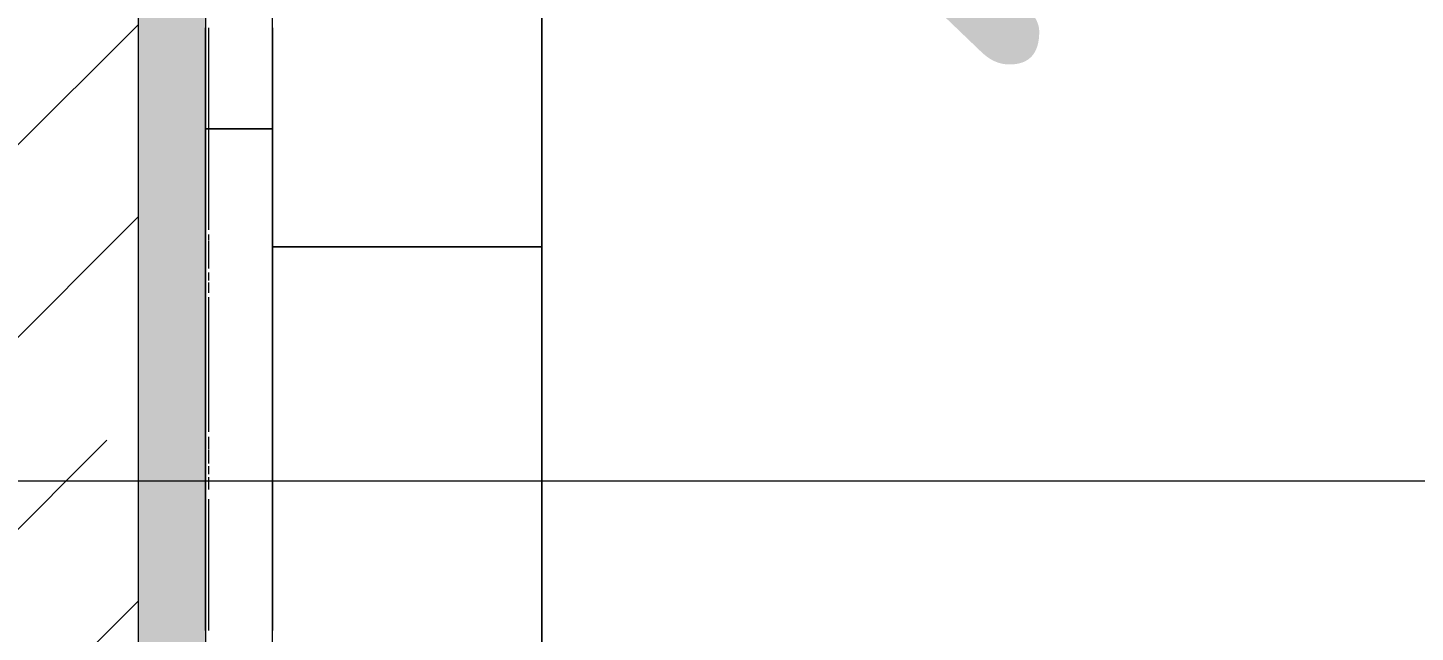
# Model space of a CAD drawing. Header units: millimetres. Extents: x 81494 to 296443, y -8553 to 29000.
# Drawn here: x 100767.2 to 101179.4, y 18105 to 18284.5 of the extents above; entities that cross this region are included whole.
import ezdxf

# ---------------------------------------------------------------- set-up
doc = ezdxf.new("R2010")
doc.units = ezdxf.units.MM
doc.linetypes.add('Осевая', pattern=[3175, 635, -476.25, 1587.5, -476.25])
for name, color, linetype, lineweight in [('A-ANNO-DIMS', 7, 'Continuous', 9), ('A-ANNO-DIMS-100', 7, 'Continuous', 9), ('A-WALL', 7, 'Continuous', 9), ('I-WALL', 7, 'Continuous', 9), ('Оси-2', 7, 'Осевая', 9)]:
    doc.layers.add(name, color=color, linetype=linetype, lineweight=lineweight)
for name, color, linetype, lineweight, true_color in [('A-WALL-1', 9, 'Continuous', 9, 0x808080), ('A-WALL-FNSH-1', 9, 'Continuous', 9, 0x808080), ('I-FURN-1', 9, 'Continuous', 9, 0x808080)]:
    doc.layers.add(name, color=color, linetype=linetype, lineweight=lineweight, true_color=true_color)
doc.styles.add('ISOCPEUR_1', font='isocpeur.ttf', dxfattribs={"width": 0.9, "height": 200})
doc.dimstyles.new('ISO-2_0_0_9К_Средний_округл2', dxfattribs={"dimscale": 304.8, "dimtxt": 199.196235, "dimasz": 0.492126, "dimexe": 0.393701, "dimexo": 0, "dimgap": 0, "dimtad": 1, "dimdec": 0, "dimrnd": 10, "dimzin": 0, "dimdsep": 46, "dimtxsty": 'ISOCPEUR_1', "dimblk1": 'OBLIQUE', "dimblk2": 'OBLIQUE', "dimsah": 1, "dimcen": 0.09, "dimdle": 0.393701, "dimazin": 0, "dimtfac": 1, "dimtdec": 4, "dimtix": 1, "dimtmove": 0, "dimatfit": 3, "dimfxl": 1, "dimtvp": 1, "dimtolj": 1, "dimtzin": 0, "dimarcsym": 2})

# ---------------------------------------------------------------- blocks, each defined once
blk = doc.blocks.new('Бизиборд лего - бизиборд 1_21б-32328682-План расстановки мебели и оборудования 1 этажа в осях 23_1-33')
at = {"layer": 'I-FURN-1'}
for p, q in [((1035, 100), (935, 100)), ((935, 100), (1035, 100)), ((1245, 100), (935, 100)), ((935, 100), (1245, 100)), ((1035, 20), (1035, 100)), ((1035, 100), (1035, 20)), ((1000, 20), (500, 20)), ((970, 20), (1030, 20)), ((1030, 20), (970, 20)), ((970, 20), (1030, 20)), ((1030, 20), (970, 20)), ((970, 20), (1000, 20)), ((1500, 20), (1000, 20)), ((1000, 20), (1000, 0)), ((1000, 0), (1000, 20)), ((1000, 20), (1030, 20)), ((1000, 0), (1000, 20)), ((1000, 20), (1000, 0)), ((1030, 20), (1035, 20)), ((1035, 20), (1030, 20)), ((1030, 20), (1035, 20)), ((1035, 20), (1030, 20)), ((1030, 20), (1030.34, 20)), ((1035, 20), (1030, 20)), ((1030, 20), (1035, 20)), ((1032.93, 20), (1030, 20)), ((1030, 20), (1035, 20)), ((1032.93, 20), (1030, 20)), ((1030, 20), (1035, 20)), ((1035, 20), (1030, 20)), ((1030, 20), (1049.66, 20)), ((1049.66, 20), (1030, 20)), ((1030, 20), (1049.66, 20)), ((1049.66, 20), (1030, 20)), ((1030, 20), (1030.34, 20)), ((1030.34, 20), (1030, 20)), ((1030, 20), (1045, 20)), ((1049.66, 20), (1030, 20)), ((1030, 20), (1049.66, 20)), ((1049.66, 20), (1030, 20)), ((1030, 20), (1049.66, 20)), ((1049.66, 20), (1030, 20)), ((1030, 20), (1042.59, 20)), ((1049.66, 20), (1030, 20)), ((1030, 20), (1030.34, 20)), ((1035, 20), (1030, 20)), ((1030, 20), (1042.59, 20)), ((1040, 20), (1030, 20)), ((1030, 20), (1049.66, 20)), ((1049.66, 20), (1030, 20)), ((1030, 20), (1049.66, 20)), ((1049.66, 20), (1030, 20)), ((1030, 20), (1049.66, 20)), ((1049.66, 20), (1030, 20)), ((1030, 20), (1031.34, 20)), ((1030.34, 20), (1030, 20)), ((1030, 20), (1049.66, 20)), ((1049.66, 20), (1030, 20)), ((1030, 20), (1035, 20)), ((1035, 20), (1030, 20)), ((1030, 20), (1049.66, 20)), ((1049.66, 20), (1030, 20)), ((1030, 20), (1030.34, 20)), ((1037.41, 20), (1030, 20)), ((1030, 20), (1031.34, 20)), ((1032.93, 20), (1030, 20)), ((1030, 20), (1049.66, 20)), ((1040, 20), (1030, 20)), ((1030, 20), (1047.07, 20)), ((1030.34, 20), (1030, 20)), ((1030, 20), (1050, 20)), ((1050, 20), (1030, 20)), ((1030.34, 20), (1035, 20)), ((1030.34, 20), (1032.93, 20)), ((1031.34, 20), (1030.34, 20)), ((1030.34, 20), (1037.41, 20)), ((1031.34, 20), (1030.34, 20)), ((1030.34, 20), (1031.34, 20)), ((1031.34, 20), (1030.34, 20)), ((1031.34, 20), (1032.93, 20)), ((1032.93, 20), (1031.34, 20)), ((1031.34, 20), (1032.93, 20)), ((1032.93, 20), (1031.34, 20)), ((1031.34, 20), (1032.93, 20)), ((1032.93, 20), (1031.34, 20)), ((1031.34, 20), (1032.93, 20)), ((1032.93, 20), (1031.34, 20)), ((1031.34, 20), (1049.66, 20)), ((1031.34, 20), (1042.59, 20)), ((1032.93, 20), (1031.34, 20)), ((1035, 20), (1032.93, 20)), ((1035, 20), (1032.93, 20)), ((1032.93, 20), (1045, 20)), ((1035, 20), (1032.93, 20)), ((1032.93, 20), (1037.41, 20)), ((1035, 20), (1032.93, 20)), ((1035, 20), (1032.93, 20)), ((1035, 20), (1032.93, 20)), ((1033.19, 20), (1035, 20)), ((1035, 20), (1033.19, 20)), ((1033.19, 20), (1041.46, 20)), ((1041.46, 20), (1033.19, 20)), ((1033.19, 20), (1035, 20)), ((1035, 20), (1041.46, 20)), ((1035, 20), (1049.66, 20)), ((1049.66, 20), (1035, 20)), ((1035, 20), (1049.66, 20)), ((1037.41, 20), (1035, 20)), ((1035, 20), (1049.66, 20)), ((1049.66, 20), (1035, 20)), ((1035, 20), (1049.66, 20)), ((1049.66, 20), (1035, 20)), ((1035, 20), (1040, 20)), ((1049.66, 20), (1035, 20)), ((1035, 20), (1049.66, 20)), ((1049.66, 20), (1035, 20)), ((1037.41, 20), (1035, 20)), ((1047.07, 20), (1035, 20)), ((1040, 20), (1035, 20)), ((1035, 20), (1045, 20)), ((1045, 20), (1035, 20)), ((1049.66, 20), (1035, 20)), ((1037.41, 20), (1035, 20)), ((1048.66, 20), (1037.41, 20)), ((1040, 20), (1037.41, 20)), ((1037.41, 20), (1040, 20)), ((1037.41, 20), (1040, 20)), ((1049.66, 20), (1037.41, 20)), ((1040, 20), (1037.41, 20)), ((1040, 20), (1049.66, 20)), ((1042.59, 20), (1040, 20)), ((1040, 20), (1042.59, 20)), ((1049.66, 20), (1040, 20)), ((1040, 20), (1042.59, 20)), ((1045, 20), (1040, 20)), ((1042.59, 20), (1040, 20)), ((1042.59, 20), (1040, 20)), ((1042.59, 20), (1045, 20)), ((1045, 20), (1042.59, 20)), ((1042.59, 20), (1045, 20)), ((1047.07, 20), (1042.59, 20)), ((1042.59, 20), (1049.66, 20)), ((1042.59, 20), (1045, 20)), ((1042.59, 20), (1049.66, 20)), ((1042.59, 20), (1047.07, 20)), ((1042.59, 20), (1048.66, 20)), ((1045, 20), (1042.59, 20)), ((1045, 20), (1042.59, 20)), ((1045, 20), (1049.66, 20)), ((1045, 20), (1048.66, 20)), ((1045, 20), (1049.66, 20)), ((1047.07, 20), (1045, 20)), ((1045, 20), (1049.66, 20)), ((1049.66, 20), (1045, 20)), ((1047.07, 20), (1045, 20)), ((1047.07, 20), (1045, 20)), ((1045.59, 20), (1048.66, 20)), ((1048.66, 20), (1045.59, 20)), ((1045.59, 20), (1048.66, 20)), ((1049.66, 20), (1047.07, 20)), ((1049.66, 20), (1047.07, 20)), ((1047.07, 20), (1049.66, 20)), ((1048.66, 20), (1047.07, 20)), ((1048.66, 20), (1047.07, 20)), ((1047.07, 20), (1048.66, 20)), ((1048.66, 20), (1047.07, 20)), ((1049.66, 20), (1048.66, 20)), ((1048.66, 20), (1049.66, 20)), ((1049.66, 20), (1048.66, 20)), ((1048.66, 20), (1049.66, 20)), ((1049.66, 20), (1048.66, 20)), ((1048.66, 20), (1049.66, 20)), ((1049.66, 20), (1048.66, 20)), ((1049.66, 20), (1049.78, 20)), ((1049.78, 20), (1049.66, 20)), ((1049.66, 20), (1049.78, 20)), ((1049.78, 20), (1049.66, 20)), ((1049.66, 20), (1049.78, 20)), ((1049.78, 20), (1049.66, 20)), ((1049.66, 20), (1049.78, 20)), ((1049.78, 20), (1049.66, 20)), ((1049.66, 20), (1049.78, 20)), ((1049.78, 20), (1049.66, 20)), ((1049.66, 20), (1049.78, 20)), ((1049.78, 20), (1049.66, 20)), ((1049.66, 20), (1049.78, 20)), ((1049.78, 20), (1049.66, 20)), ((1049.66, 20), (1049.78, 20)), ((1049.78, 20), (1049.66, 20)), ((1049.66, 20), (1049.78, 20)), ((1049.78, 20), (1049.66, 20)), ((1049.66, 20), (1049.78, 20)), ((1049.78, 20), (1049.66, 20)), ((1049.66, 20), (1049.78, 20)), ((1049.78, 20), (1049.66, 20)), ((1049.66, 20), (1049.78, 20)), ((1049.78, 20), (1049.66, 20)), ((1049.66, 20), (1049.78, 20)), ((1049.78, 20), (1049.66, 20)), ((1049.66, 20), (1049.78, 20)), ((1049.78, 20), (1049.66, 20)), ((1049.66, 20), (1049.78, 20)), ((1049.78, 20), (1049.66, 20)), ((1049.66, 20), (1049.78, 20)), ((1049.78, 20), (1049.66, 20)), ((1049.66, 20), (1049.78, 20)), ((1049.78, 20), (1049.66, 20)), ((1049.66, 20), (1049.78, 20)), ((1049.78, 20), (1049.66, 20)), ((1049.66, 20), (1049.78, 20)), ((1049.78, 20), (1049.66, 20)), ((1049.66, 20), (1049.78, 20)), ((1049.78, 20), (1049.66, 20)), ((1049.66, 20), (1049.78, 20)), ((1049.78, 20), (1049.66, 20)), ((1049.66, 20), (1049.78, 20)), ((1049.78, 20), (1049.66, 20)), ((1049.66, 20), (1049.78, 20)), ((1049.78, 20), (1049.66, 20)), ((1049.66, 20), (1049.78, 20)), ((1049.78, 20), (1049.66, 20)), ((1049.66, 20), (1049.78, 20)), ((1049.78, 20), (1049.66, 20)), ((1049.66, 20), (1049.78, 20)), ((1049.78, 20), (1049.66, 20)), ((1049.78, 20), (1050, 20)), ((1050, 20), (1049.78, 20)), ((1049.78, 20), (1050, 20)), ((1050, 20), (1049.78, 20)), ((1049.78, 20), (1050, 20)), ((1050, 20), (1049.78, 20)), ((1049.78, 20), (1050, 20)), ((1050, 20), (1049.78, 20)), ((1049.78, 20), (1050, 20)), ((1050, 20), (1049.78, 20)), ((1049.78, 20), (1050, 20)), ((1050, 20), (1049.78, 20)), ((1049.78, 20), (1050, 20)), ((1050, 20), (1049.78, 20)), ((1049.78, 20), (1050, 20)), ((1050, 20), (1049.78, 20)), ((1049.78, 20), (1050, 20)), ((1050, 20), (1049.78, 20)), ((1049.78, 20), (1050, 20)), ((1050, 20), (1049.78, 20)), ((1049.78, 20), (1050, 20)), ((1050, 20), (1049.78, 20)), ((1049.78, 20), (1050, 20)), ((1050, 20), (1049.78, 20)), ((1049.78, 20), (1050, 20)), ((1050, 20), (1049.78, 20)), ((1049.78, 20), (1050, 20)), ((1050, 20), (1049.78, 20)), ((1049.78, 20), (1050, 20)), ((1050, 20), (1049.78, 20)), ((1049.78, 20), (1050, 20)), ((1050, 20), (1049.78, 20)), ((1049.78, 20), (1050, 20)), ((1050, 20), (1049.78, 20)), ((1049.78, 20), (1050, 20)), ((1050, 20), (1049.78, 20)), ((1049.78, 20), (1050, 20)), ((1050, 20), (1049.78, 20)), ((1049.78, 20), (1050, 20)), ((1050, 20), (1049.78, 20)), ((1049.78, 20), (1050, 20)), ((1050, 20), (1049.78, 20)), ((1049.78, 20), (1050, 20)), ((1050, 20), (1049.78, 20)), ((1049.78, 20), (1050, 20)), ((1050, 20), (1049.78, 20)), ((1049.78, 20), (1050, 20)), ((1050, 20), (1049.78, 20)), ((1049.78, 20), (1050, 20)), ((1050, 20), (1049.78, 20)), ((1049.78, 20), (1050, 20)), ((1050, 20), (1049.78, 20)), ((1050, 20), (1090, 20)), ((1090, 20), (1050, 20)), ((1050, 20), (1090, 20)), ((1090, 20), (1110, 20)), ((1110, 20), (1090, 20)), ((1090, 20), (1092.93, 20)), ((1090.34, 20), (1090, 20)), ((1090, 20), (1110, 20)), ((1110, 20), (1090, 20)), ((1090, 20), (1090.34, 20)), ((1110, 20), (1090, 20)), ((1090, 20), (1110, 20)), ((1092.93, 20), (1090, 20)), ((1090, 20), (1110, 20)), ((1110, 20), (1090, 20)), ((1090, 20), (1110, 20)), ((1110, 20), (1090, 20)), ((1090, 20), (1110, 20)), ((1110, 20), (1090, 20)), ((1090, 20), (1090.34, 20)), ((1090.34, 20), (1090, 20)), ((1090, 20), (1110, 20)), ((1100, 20), (1090, 20)), ((1090, 20), (1110, 20)), ((1091.34, 20), (1090, 20)), ((1090, 20), (1110, 20)), ((1110, 20), (1090, 20)), ((1090, 20), (1100, 20)), ((1108.66, 20), (1090, 20)), ((1090, 20), (1090.34, 20)), ((1095, 20), (1090, 20)), ((1090, 20), (1107.07, 20)), ((1109.66, 20), (1090, 20)), ((1090, 20), (1110, 20)), ((1110, 20), (1090, 20)), ((1090, 20), (1110, 20)), ((1110, 20), (1090, 20)), ((1090, 20), (1110, 20)), ((1110, 20), (1090, 20)), ((1090, 20), (1090.34, 20)), ((1091.34, 20), (1090, 20)), ((1090, 20), (1110, 20)), ((1110, 20), (1090, 20)), ((1090, 20), (1091.34, 20)), ((1092.93, 20), (1090, 20)), ((1090, 20), (1110, 20)), ((1110, 20), (1090, 20)), ((1090, 20), (1107.07, 20)), ((1107.07, 20), (1090, 20)), ((1090, 20), (1090.34, 20)), ((1090.34, 20), (1090, 20)), ((1090, 20), (1110, 20)), ((1110, 20), (1090, 20)), ((1090, 20), (1090.34, 20)), ((1110, 20), (1090, 20)), ((1090, 20), (1110, 20)), ((1110, 20), (1090, 20)), ((1091.34, 20), (1090.34, 20)), ((1090.34, 20), (1091.34, 20)), ((1090.34, 20), (1091.34, 20)), ((1091.34, 20), (1090.34, 20)), ((1090.34, 20), (1091.34, 20)), ((1090.34, 20), (1091.34, 20)), ((1090.34, 20), (1095, 20)), ((1095, 20), (1090.34, 20)), ((1090.34, 20), (1110, 20)), ((1091.34, 20), (1099.34, 20)), ((1099.34, 20), (1091.34, 20)), ((1091.34, 20), (1099.34, 20)), ((1092.93, 20), (1091.34, 20)), ((1091.34, 20), (1092.93, 20)), ((1091.34, 20), (1092.93, 20)), ((1092.93, 20), (1091.34, 20)), ((1092.93, 20), (1091.34, 20)), ((1091.34, 20), (1092.93, 20)), ((1091.34, 20), (1092.93, 20)), ((1107.07, 20), (1091.34, 20)), ((1091.34, 20), (1107.07, 20)), ((1092.93, 20), (1097.41, 20)), ((1110, 20), (1092.93, 20)), ((1092.93, 20), (1095, 20)), ((1102.59, 20), (1092.93, 20)), ((1092.93, 20), (1095, 20)), ((1095, 20), (1092.93, 20)), ((1097.41, 20), (1092.93, 20)), ((1092.93, 20), (1097.41, 20)), ((1092.93, 20), (1095, 20)), ((1102.59, 20), (1092.93, 20)), ((1095, 20), (1097.41, 20)), ((1095, 20), (1097.41, 20)), ((1097.41, 20), (1095, 20)), ((1109.66, 20), (1095, 20)), ((1095, 20), (1097.41, 20)), ((1095, 20), (1109.66, 20)), ((1102.59, 20), (1095, 20)), ((1097.41, 20), (1107.07, 20)), ((1097.41, 20), (1109.66, 20)), ((1097.41, 20), (1100, 20)), ((1100, 20), (1097.41, 20)), ((1108.66, 20), (1097.41, 20)), ((1097.41, 20), (1110, 20)), ((1097.41, 20), (1102.59, 20)), ((1100, 20), (1102.59, 20)), ((1102.59, 20), (1100, 20)), ((1100, 20), (1102.59, 20)), ((1100, 20), (1102.59, 20)), ((1102.59, 20), (1100, 20)), ((1102.59, 20), (1100, 20)), ((1100, 20), (1110, 20)), ((1110, 20), (1102.59, 20)), ((1102.59, 20), (1105, 20)), ((1105, 20), (1102.59, 20)), ((1110, 20), (1102.59, 20)), ((1102.59, 20), (1105, 20)), ((1108.66, 20), (1102.59, 20)), ((1109.66, 20), (1102.59, 20)), ((1103.47, 20), (1107.07, 20)), ((1107.07, 20), (1103.47, 20)), ((1103.47, 20), (1107.07, 20)), ((1105, 20), (1107.07, 20)), ((1107.07, 20), (1105, 20)), ((1105, 20), (1108.66, 20)), ((1107.07, 20), (1110, 20)), ((1107.07, 20), (1108.66, 20)), ((1108.66, 20), (1107.07, 20)), ((1107.07, 20), (1108.66, 20)), ((1108.66, 20), (1107.07, 20)), ((1107.07, 20), (1108.66, 20)), ((1107.07, 20), (1108.66, 20)), ((1110, 20), (1107.07, 20)), ((1108.66, 20), (1110, 20)), ((1109.66, 20), (1108.66, 20)), ((1110, 20), (1108.66, 20)), ((1110, 20), (1108.66, 20)), ((1108.66, 20), (1109.66, 20)), ((1108.66, 20), (1109.66, 20)), ((1109.66, 20), (1108.66, 20)), ((1108.66, 20), (1109.66, 20)), ((1110, 20), (1108.66, 20)), ((1108.66, 20), (1110, 20)), ((1109.66, 20), (1110, 20)), ((1110, 20), (1109.66, 20)), ((1110, 20), (1109.66, 20)), ((1109.66, 20), (1110, 20)), ((1110, 20), (1109.66, 20)), ((1109.66, 20), (1110, 20)), ((1110, 20), (1109.66, 20)), ((1109.66, 20), (1110, 20)), ((1109.66, 20), (1110, 20)), ((1110, 20), (1109.66, 20)), ((1110, 20), (1148.95, 20)), ((1148.95, 20), (1110, 20)), ((1110, 20), (1148.95, 20)), ((500, 0), (1000, 0)), ((1000, 0), (1500, 0)), ((1049.66, 0), (1030, 0)), ((1030, 0), (1049.66, 0)), ((1049.66, 0), (1030, 0)), ((1030, 0), (1049.66, 0)), ((1049.66, 0), (1030, 0)), ((1030, 0), (1049.66, 0)), ((1031.34, 0), (1030, 0)), ((1030, 0), (1040, 0)), ((1030.34, 0), (1030, 0)), ((1030, 0), (1035, 0)), ((1037.41, 0), (1030, 0)), ((1030, 0), (1035, 0)), ((1050, 0), (1030, 0)), ((1030, 0), (1050, 0)), ((1032.93, 0), (1030.34, 0)), ((1037.41, 0), (1031.34, 0)), ((1049.66, 0), (1032.93, 0)), ((1035, 0), (1047.07, 0)), ((1035, 0), (1037.41, 0)), ((1049.66, 0), (1037.41, 0)), ((1049.66, 0), (1037.41, 0)), ((1037.41, 0), (1049.66, 0)), ((1040, 0), (1042.59, 0)), ((1042.59, 0), (1045, 0)), ((1045, 0), (1047.07, 0)), ((1047.07, 0), (1049.66, 0)), ((1047.07, 0), (1049.66, 0)), ((1049.78, 0), (1049.66, 0)), ((1049.66, 0), (1049.78, 0)), ((1049.78, 0), (1049.66, 0)), ((1049.66, 0), (1049.78, 0)), ((1049.78, 0), (1049.66, 0)), ((1049.66, 0), (1049.78, 0)), ((1049.78, 0), (1049.66, 0)), ((1049.66, 0), (1049.78, 0)), ((1049.78, 0), (1049.66, 0)), ((1049.66, 0), (1049.78, 0)), ((1049.78, 0), (1049.66, 0)), ((1049.66, 0), (1049.78, 0)), ((1050, 0), (1049.78, 0)), ((1049.78, 0), (1050, 0)), ((1050, 0), (1049.78, 0)), ((1049.78, 0), (1050, 0)), ((1050, 0), (1049.78, 0)), ((1049.78, 0), (1050, 0)), ((1050, 0), (1049.78, 0)), ((1049.78, 0), (1050, 0)), ((1050, 0), (1049.78, 0)), ((1049.78, 0), (1050, 0)), ((1050, 0), (1049.78, 0)), ((1049.78, 0), (1050, 0)), ((1110, 0), (1090, 0)), ((1090, 0), (1110, 0)), ((1110, 0), (1090, 0)), ((1090, 0), (1092.93, 0)), ((1110, 0), (1090, 0)), ((1090, 0), (1095, 0)), ((1090.34, 0), (1090, 0)), ((1090, 0), (1090.34, 0)), ((1100, 0), (1090, 0)), ((1090, 0), (1092.93, 0)), ((1092.93, 0), (1090, 0)), ((1090, 0), (1110, 0)), ((1110, 0), (1090, 0)), ((1090, 0), (1110, 0)), ((1091.34, 0), (1090.34, 0)), ((1090.34, 0), (1091.34, 0)), ((1095, 0), (1091.34, 0)), ((1091.34, 0), (1092.93, 0)), ((1092.93, 0), (1095, 0)), ((1092.93, 0), (1095, 0)), ((1092.93, 0), (1100, 0)), ((1110, 0), (1092.93, 0)), ((1095, 0), (1097.41, 0)), ((1095, 0), (1097.41, 0)), ((1097.41, 0), (1095, 0)), ((1095, 0), (1097.41, 0)), ((1097.41, 0), (1100, 0)), ((1097.41, 0), (1100, 0)), ((1100, 0), (1097.41, 0)), ((1097.41, 0), (1100, 0)), ((1100, 0), (1102.59, 0)), ((1100, 0), (1102.59, 0)), ((1110, 0), (1100, 0)), ((1100, 0), (1102.59, 0)), ((1102.59, 0), (1100, 0)), ((1100, 0), (1110, 0)), ((1102.59, 0), (1105, 0)), ((1102.59, 0), (1105, 0)), ((1102.59, 0), (1105, 0)), ((1108.66, 0), (1102.59, 0)), ((1105, 0), (1107.07, 0)), ((1105, 0), (1107.07, 0)), ((1105, 0), (1108.66, 0)), ((1107.07, 0), (1108.66, 0)), ((1107.07, 0), (1108.66, 0)), ((1108.66, 0), (1109.66, 0)), ((1108.66, 0), (1109.66, 0)), ((1108.66, 0), (1109.66, 0)), ((1110, 0), (1108.66, 0)), ((1109.66, 0), (1110, 0)), ((1109.66, 0), (1110, 0)), ((1109.66, 0), (1110, 0))]:
    blk.add_line(p, q, dxfattribs=at)
blk = doc.blocks.new('DIMBLOCK55-План расстановки мебели и оборудования 1 этажа в осях 23_1-33')
at = {"layer": 'A-ANNO-DIMS-100'}
for p, q in [((101270.62, 19374.5), (101270.62, 17631)), ((100920, 19254.5), (101390.62, 19254.5)), ((101270.62, 19254.5), (100920, 19254.5)), ((101376.69, 17751), (101150.62, 17751)), ((101270.62, 17751), (101376.69, 17751))]:
    blk.add_line(p, q, dxfattribs=at)
at = {"layer": 'A-ANNO-DIMS-100', "lineweight": 20}
for p, q in [((101270.62, 19254.5), (101195.62, 19329.5)), ((101270.62, 19254.5), (101345.62, 19179.5)), ((101270.62, 17751), (101195.62, 17826)), ((101270.62, 17751), (101345.62, 17676))]:
    blk.add_line(p, q, dxfattribs=at)
at = {"layer": 'A-ANNO-DIMS-100', "color": 0, "insert": (101009.33, 18267.16), "char_height": 200, "width": 565.4109, "attachment_point": 1, "rotation": 90, "line_spacing_factor": 1.149209, "style": 'ISOCPEUR_1'}
blk.add_mtext('1500', dxfattribs=at)
blk = doc.blocks.new('_Oblique')
at = {"color": 0, "linetype": 'ByBlock', "lineweight": -2}
blk.add_line((-0.5, -0.5), (0.5, 0.5), dxfattribs=at)

msp = doc.modelspace()

# ---------------------------------------------------------------- hatches: boundary and pattern name
at = {"layer": 'I-WALL'}
h = msp.add_hatch(dxfattribs=at)
h.set_pattern_fill('FP_2', color=256, style=0, pattern_type=2)
h.set_pattern_definition([(45, (0, 0), (-57.024626, 57.024626), []), (45, (57.025, 0), (-57.024626, 57.024626), [100.806, -20.161, 3.353, -16.808])])
h.paths.add_polyline_path([(100800, 17750), (100800, 21400), (100580, 21400), (100580, 17750), (100644.79, 17750)])
h = msp.add_hatch(dxfattribs=at)
h.set_pattern_fill('FP_67', color=256, style=0, pattern_type=2)
h.set_pattern_definition([(0, (0, 0), (121.92, 30.48), [10.058, -81.382, 10.058, -81.382, -487.68]), (0, (0, 0), (121.92, 30.48), [-182.88, 10.058, -172.822, 10.058, -81.382, -213.36]), (0, (0, 0), (121.92, 30.48), [-457.2, 10.058, -50.902, 10.058, -142.342]), (120, (45.72, 15.24), (-87.356454, 90.345817), [10.058, -81.382, 10.058, -81.382, -487.68]), (120, (45.72, 15.24), (-87.356454, 90.345817), [-182.88, 10.058, -172.822, 10.058, -81.382, -213.36]), (120, (45.72, 15.24), (-87.356454, 90.345817), [-457.2, 10.058, -50.902, 10.058, -142.342]), (240, (60.96, 76.2), (-34.563546, -120.825817), [10.058, -81.382, 10.058, -81.382, -487.68]), (240, (60.96, 76.2), (-34.563546, -120.825817), [-182.88, 10.058, -172.822, 10.058, -81.382, -213.36]), (240, (60.96, 76.2), (-34.563546, -120.825817), [-457.2, 10.058, -50.902, 10.058, -142.342])])
h.paths.add_polyline_path([(100816.36, 17750), (100820, 17750), (100820, 20791.5), (100800, 20791.5), (100800, 17750)])

# ---------------------------------------------------------------- linework, layer by layer
at = {"layer": 'A-WALL'}
for p, q in [((100820, 18224.5), (100820, 18284.5)), ((100820, 18221.57), (100820, 18223.16)), ((100820, 18213.04), (100820, 18221.31)), ((100820, 18209.5), (100820, 18211.91)), ((100820, 18205.84), (100820, 18208.91)), ((100820, 18164.5), (100820, 18204.5)), ((100820, 18159.5), (100820, 18163.16)), ((100820, 18155.16), (100820, 18159.3)), ((100820, 18151.91), (100820, 18154.5)), ((100820, 18147.43), (100820, 18151.03)), ((100820, 18105.55), (100820, 18144.5))]:
    msp.add_line(p, q, dxfattribs=at)
at = {"layer": 'A-WALL-1'}
msp.add_line((100800, 21400), (100800, 17530), dxfattribs=at)
at = {"layer": 'A-WALL-FNSH-1'}
for p, q in [((100821, 18224.48), (100821, 18284.5)), ((100821, 18221.57), (100821, 18223.08)), ((100821, 18219.5), (100821, 18221.31)), ((100821, 18217.09), (100821, 18219.38)), ((100821, 18214.5), (100821, 18216.96)), ((100821, 18213.04), (100821, 18214.37)), ((100821, 18209.5), (100821, 18211.79)), ((100821, 18207.43), (100821, 18208.91)), ((100821, 18205.84), (100821, 18207.35)), ((100821, 18164.48), (100821, 18204.5)), ((100821, 18161.57), (100821, 18163.08)), ((100821, 18159.5), (100821, 18161.47)), ((100821, 18157.09), (100821, 18159.3)), ((100821, 18155.16), (100821, 18156.96)), ((100821, 18151.91), (100821, 18154.37)), ((100821, 18149.5), (100821, 18151.03)), ((100821, 18147.43), (100821, 18149.4)), ((100821, 18105.55), (100821, 18144.5))]:
    msp.add_line(p, q, dxfattribs=at)
at = {"layer": 'Оси-2'}
msp.add_line((84793.85, 18150), (122455, 18150), dxfattribs=at)

# ---------------------------------------------------------------- block references
at = {"layer": 'I-FURN-1', "rotation": 270.0000000000001}
msp.add_blockref('Бизиборд лего - бизиборд 1_21б-32328682-План расстановки мебели и оборудования 1 этажа в осях 23_1-33', (100820, 19254.5), dxfattribs=at)

# ---------------------------------------------------------------- dimensions: what is measured, and where the dimension line sits
at = {"layer": 'A-ANNO-DIMS'}
dim = msp.add_linear_dim(base=(101270.62258084, 17751.00000533), p1=(100920, 19254.50000533), p2=(101376.68859802, 17751.00000533), angle=90, dimstyle='ISO-2_0_0_9К_Средний_округл2', override={"dimpost": '<>', "dimfxl": 1571.329604}, dxfattribs=at)
dim.commit()
dim.dimension.update_dxf_attribs({"geometry": 'DIMBLOCK55-План расстановки мебели и оборудования 1 этажа в осях 23_1-33', "text_midpoint": (101170.62258084, 18502.75000533)})

doc.saveas('drawing.dxf')
